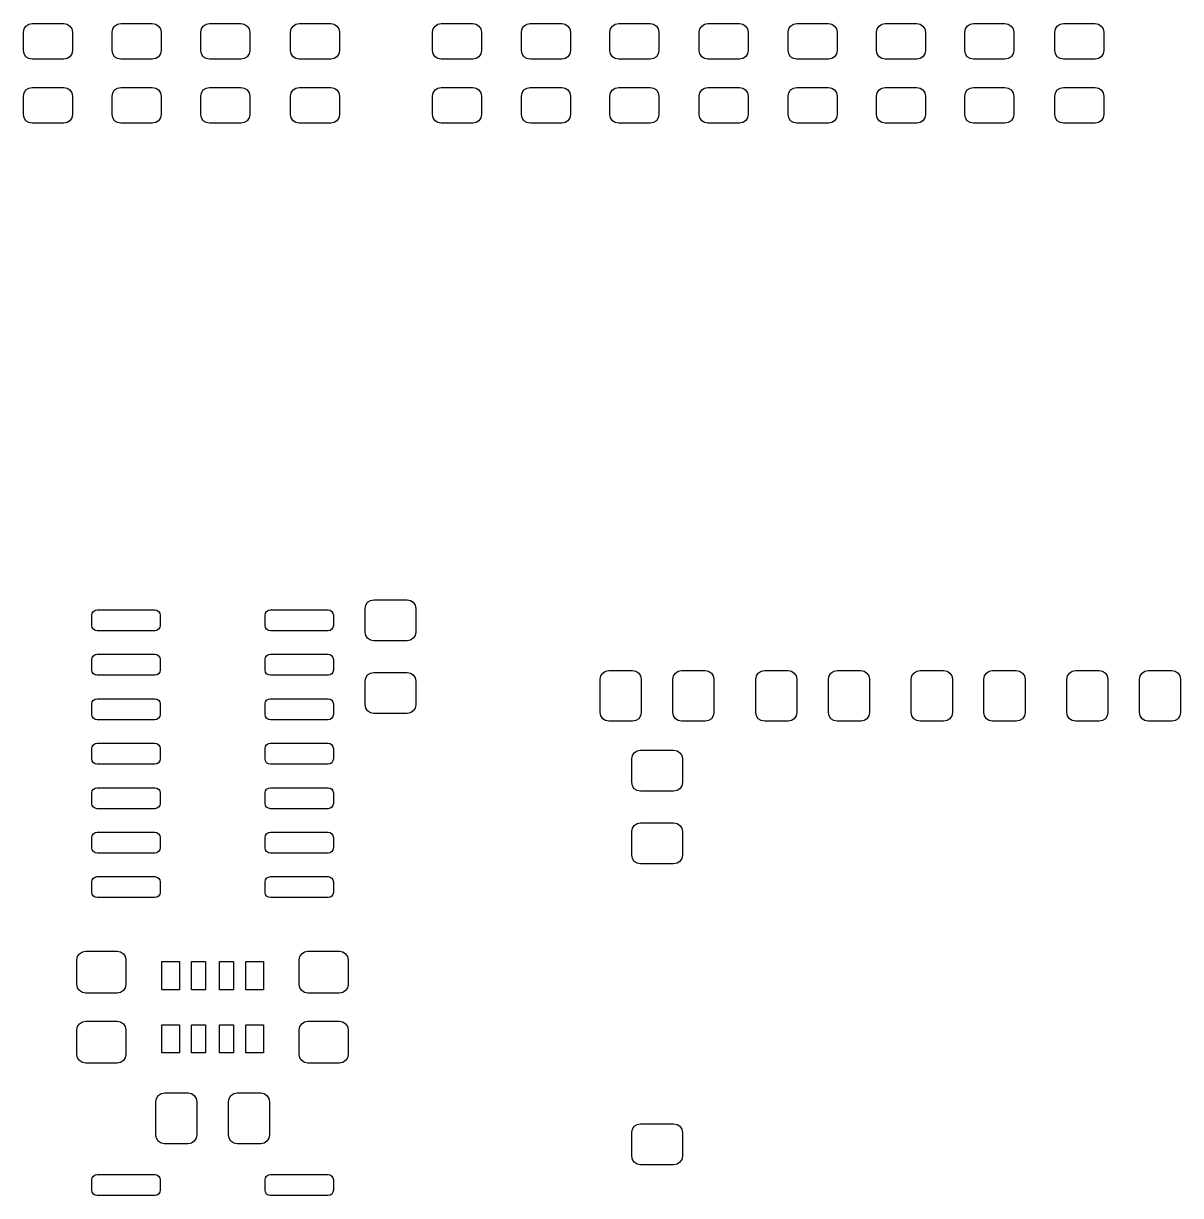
# Model space of a CAD drawing. Extents: x 105.1 to 173.7, y -98.2 to -26.3.
# Drawn here: x 140.64 to 173.71, y -61.89 to -28.42 of the extents above; entities that cross this region are included whole.
import ezdxf

# ---------------------------------------------------------------- set-up
doc = ezdxf.new("R2010")
doc.units = 0
doc.layers.add('BLACK', color=7, linetype='CONTINUOUS')

msp = doc.modelspace()

# ---------------------------------------------------------------- linework, layer by layer
at = {"layer": 'BLACK', "linetype": 'CONTINUOUS'}
for p, q in [((140.71744, -28.493223), (140.798546, -28.43903)), ((140.798546, -28.43903), (140.894217, -28.42)), ((140.894217, -28.42), (141.794217, -28.42)), ((141.794217, -28.42), (141.889888, -28.43903)), ((141.889888, -28.43903), (141.970994, -28.493223)), ((143.250815, -28.493223), (143.331921, -28.43903)), ((143.331921, -28.43903), (143.427592, -28.42)), ((143.427592, -28.42), (144.327592, -28.42)), ((144.327592, -28.42), (144.423263, -28.43903)), ((144.423263, -28.43903), (144.504369, -28.493223)), ((145.78419, -28.493223), (145.865296, -28.43903)), ((145.865296, -28.43903), (145.960967, -28.42)), ((145.960967, -28.42), (146.860967, -28.42)), ((146.860967, -28.42), (146.956638, -28.43903)), ((146.956638, -28.43903), (147.037744, -28.493223)), ((148.350682, -28.493223), (148.431788, -28.43903)), ((148.431788, -28.43903), (148.527459, -28.42)), ((148.527459, -28.42), (149.427459, -28.42)), ((149.427459, -28.42), (149.52313, -28.43903)), ((149.52313, -28.43903), (149.604236, -28.493223)), ((152.408223, -28.493223), (152.489329, -28.43903)), ((152.489329, -28.43903), (152.585, -28.42)), ((152.585, -28.42), (153.485, -28.42)), ((153.485, -28.42), (153.580671, -28.43903)), ((153.580671, -28.43903), (153.661777, -28.493223)), ((154.948223, -28.493223), (155.029329, -28.43903)), ((155.029329, -28.43903), (155.125, -28.42)), ((155.125, -28.42), (156.025, -28.42)), ((156.025, -28.42), (156.120671, -28.43903)), ((156.120671, -28.43903), (156.201777, -28.493223)), ((157.476726, -28.493223), (157.557832, -28.43903)), ((157.557832, -28.43903), (157.653503, -28.42)), ((157.653503, -28.42), (158.553503, -28.42)), ((158.553503, -28.42), (158.649174, -28.43903)), ((158.649174, -28.43903), (158.73028, -28.493223)), ((160.028223, -28.493223), (160.109329, -28.43903)), ((160.109329, -28.43903), (160.205, -28.42)), ((160.205, -28.42), (161.105, -28.42)), ((161.105, -28.42), (161.200671, -28.43903)), ((161.200671, -28.43903), (161.281777, -28.493223)), ((162.568223, -28.493223), (162.649329, -28.43903)), ((162.649329, -28.43903), (162.745, -28.42)), ((162.745, -28.42), (163.645, -28.42)), ((163.645, -28.42), (163.740671, -28.43903)), ((163.740671, -28.43903), (163.821777, -28.493223)), ((165.093046, -28.493223), (165.174152, -28.43903)), ((165.174152, -28.43903), (165.269823, -28.42)), ((165.269823, -28.42), (166.169823, -28.42)), ((166.169823, -28.42), (166.265494, -28.43903)), ((166.265494, -28.43903), (166.3466, -28.493223)), ((167.61424, -28.493223), (167.695346, -28.43903)), ((167.695346, -28.43903), (167.791017, -28.42)), ((167.791017, -28.42), (168.691017, -28.42)), ((168.691017, -28.42), (168.786688, -28.43903)), ((168.786688, -28.43903), (168.867794, -28.493223)), ((170.188223, -28.493223), (170.269329, -28.43903)), ((170.269329, -28.43903), (170.365, -28.42)), ((170.365, -28.42), (171.265, -28.42)), ((171.265, -28.42), (171.360671, -28.43903)), ((171.360671, -28.43903), (171.441777, -28.493223)), ((140.644217, -28.67), (140.663247, -28.574329)), ((140.644217, -29.195), (140.644217, -28.67)), ((140.663247, -28.574329), (140.71744, -28.493223)), ((141.970994, -28.493223), (142.025187, -28.574329)), ((142.025187, -28.574329), (142.044217, -28.67)), ((142.044217, -28.67), (142.044217, -29.195)), ((143.177592, -28.67), (143.196622, -28.574329)), ((143.177592, -29.195), (143.177592, -28.67)), ((143.196622, -28.574329), (143.250815, -28.493223)), ((144.504369, -28.493223), (144.558562, -28.574329)), ((144.558562, -28.574329), (144.577592, -28.67)), ((144.577592, -28.67), (144.577592, -29.195)), ((145.710967, -28.67), (145.729997, -28.574329)), ((145.710967, -29.195), (145.710967, -28.67)), ((145.729997, -28.574329), (145.78419, -28.493223)), ((147.037744, -28.493223), (147.091937, -28.574329)), ((147.091937, -28.574329), (147.110967, -28.67)), ((147.110967, -28.67), (147.110967, -29.195)), ((148.277459, -28.67), (148.296489, -28.574329)), ((148.277459, -29.195), (148.277459, -28.67)), ((148.296489, -28.574329), (148.350682, -28.493223)), ((149.604236, -28.493223), (149.658429, -28.574329)), ((149.658429, -28.574329), (149.677459, -28.67)), ((149.677459, -28.67), (149.677459, -29.195)), ((152.335, -28.67), (152.35403, -28.574329)), ((152.335, -29.195), (152.335, -28.67)), ((152.35403, -28.574329), (152.408223, -28.493223)), ((153.661777, -28.493223), (153.71597, -28.574329)), ((153.71597, -28.574329), (153.735, -28.67)), ((153.735, -28.67), (153.735, -29.195)), ((154.875, -28.67), (154.89403, -28.574329)), ((154.875, -29.195), (154.875, -28.67)), ((154.89403, -28.574329), (154.948223, -28.493223)), ((156.201777, -28.493223), (156.25597, -28.574329)), ((156.25597, -28.574329), (156.275, -28.67)), ((156.275, -28.67), (156.275, -29.195)), ((157.403503, -28.67), (157.422533, -28.574329)), ((157.403503, -29.195), (157.403503, -28.67)), ((157.422533, -28.574329), (157.476726, -28.493223)), ((158.73028, -28.493223), (158.784473, -28.574329)), ((158.784473, -28.574329), (158.803503, -28.67)), ((158.803503, -28.67), (158.803503, -29.195)), ((159.955, -28.67), (159.97403, -28.574329)), ((159.955, -29.195), (159.955, -28.67)), ((159.97403, -28.574329), (160.028223, -28.493223)), ((161.281777, -28.493223), (161.33597, -28.574329)), ((161.33597, -28.574329), (161.355, -28.67)), ((161.355, -28.67), (161.355, -29.195)), ((162.495, -28.67), (162.51403, -28.574329)), ((162.495, -29.195), (162.495, -28.67)), ((162.51403, -28.574329), (162.568223, -28.493223)), ((163.821777, -28.493223), (163.87597, -28.574329)), ((163.87597, -28.574329), (163.895, -28.67)), ((163.895, -28.67), (163.895, -29.195)), ((165.019823, -28.67), (165.038853, -28.574329)), ((165.019823, -29.195), (165.019823, -28.67)), ((165.038853, -28.574329), (165.093046, -28.493223)), ((166.3466, -28.493223), (166.400793, -28.574329)), ((166.400793, -28.574329), (166.419823, -28.67)), ((166.419823, -28.67), (166.419823, -29.195)), ((167.541017, -28.67), (167.560047, -28.574329)), ((167.541017, -29.195), (167.541017, -28.67)), ((167.560047, -28.574329), (167.61424, -28.493223)), ((168.867794, -28.493223), (168.921987, -28.574329)), ((168.921987, -28.574329), (168.941017, -28.67)), ((168.941017, -28.67), (168.941017, -29.195)), ((170.115, -28.67), (170.13403, -28.574329)), ((170.115, -29.195), (170.115, -28.67)), ((170.13403, -28.574329), (170.188223, -28.493223)), ((171.441777, -28.493223), (171.49597, -28.574329)), ((171.49597, -28.574329), (171.515, -28.67)), ((171.515, -28.67), (171.515, -29.195)), ((140.663247, -29.290671), (140.644217, -29.195)), ((140.71744, -29.371777), (140.663247, -29.290671)), ((140.798546, -29.42597), (140.71744, -29.371777)), ((140.894217, -29.445), (140.798546, -29.42597)), ((141.794217, -29.445), (140.894217, -29.445)), ((141.889888, -29.42597), (141.794217, -29.445)), ((141.970994, -29.371777), (141.889888, -29.42597)), ((142.025187, -29.290671), (141.970994, -29.371777)), ((142.044217, -29.195), (142.025187, -29.290671)), ((143.196622, -29.290671), (143.177592, -29.195)), ((143.250815, -29.371777), (143.196622, -29.290671)), ((143.331921, -29.42597), (143.250815, -29.371777)), ((143.427592, -29.445), (143.331921, -29.42597)), ((144.327592, -29.445), (143.427592, -29.445)), ((144.423263, -29.42597), (144.327592, -29.445)), ((144.504369, -29.371777), (144.423263, -29.42597)), ((144.558562, -29.290671), (144.504369, -29.371777)), ((144.577592, -29.195), (144.558562, -29.290671)), ((145.729997, -29.290671), (145.710967, -29.195)), ((145.78419, -29.371777), (145.729997, -29.290671)), ((145.865296, -29.42597), (145.78419, -29.371777)), ((145.960967, -29.445), (145.865296, -29.42597)), ((146.860967, -29.445), (145.960967, -29.445)), ((146.956638, -29.42597), (146.860967, -29.445)), ((147.037744, -29.371777), (146.956638, -29.42597)), ((147.091937, -29.290671), (147.037744, -29.371777)), ((147.110967, -29.195), (147.091937, -29.290671)), ((148.296489, -29.290671), (148.277459, -29.195)), ((148.350682, -29.371777), (148.296489, -29.290671)), ((148.431788, -29.42597), (148.350682, -29.371777)), ((148.527459, -29.445), (148.431788, -29.42597)), ((149.427459, -29.445), (148.527459, -29.445)), ((149.52313, -29.42597), (149.427459, -29.445)), ((149.604236, -29.371777), (149.52313, -29.42597)), ((149.658429, -29.290671), (149.604236, -29.371777)), ((149.677459, -29.195), (149.658429, -29.290671)), ((152.35403, -29.290671), (152.335, -29.195)), ((152.408223, -29.371777), (152.35403, -29.290671)), ((152.489329, -29.42597), (152.408223, -29.371777)), ((152.585, -29.445), (152.489329, -29.42597)), ((153.485, -29.445), (152.585, -29.445)), ((153.580671, -29.42597), (153.485, -29.445)), ((153.661777, -29.371777), (153.580671, -29.42597)), ((153.71597, -29.290671), (153.661777, -29.371777)), ((153.735, -29.195), (153.71597, -29.290671)), ((154.89403, -29.290671), (154.875, -29.195)), ((154.948223, -29.371777), (154.89403, -29.290671)), ((155.029329, -29.42597), (154.948223, -29.371777)), ((155.125, -29.445), (155.029329, -29.42597)), ((156.025, -29.445), (155.125, -29.445)), ((156.120671, -29.42597), (156.025, -29.445)), ((156.201777, -29.371777), (156.120671, -29.42597)), ((156.25597, -29.290671), (156.201777, -29.371777)), ((156.275, -29.195), (156.25597, -29.290671)), ((157.422533, -29.290671), (157.403503, -29.195)), ((157.476726, -29.371777), (157.422533, -29.290671)), ((157.557832, -29.42597), (157.476726, -29.371777)), ((157.653503, -29.445), (157.557832, -29.42597)), ((158.553503, -29.445), (157.653503, -29.445)), ((158.649174, -29.42597), (158.553503, -29.445)), ((158.73028, -29.371777), (158.649174, -29.42597)), ((158.784473, -29.290671), (158.73028, -29.371777)), ((158.803503, -29.195), (158.784473, -29.290671)), ((159.97403, -29.290671), (159.955, -29.195)), ((160.028223, -29.371777), (159.97403, -29.290671)), ((160.109329, -29.42597), (160.028223, -29.371777)), ((160.205, -29.445), (160.109329, -29.42597)), ((161.105, -29.445), (160.205, -29.445)), ((161.200671, -29.42597), (161.105, -29.445)), ((161.281777, -29.371777), (161.200671, -29.42597)), ((161.33597, -29.290671), (161.281777, -29.371777)), ((161.355, -29.195), (161.33597, -29.290671)), ((162.51403, -29.290671), (162.495, -29.195)), ((162.568223, -29.371777), (162.51403, -29.290671)), ((162.649329, -29.42597), (162.568223, -29.371777)), ((162.745, -29.445), (162.649329, -29.42597)), ((163.645, -29.445), (162.745, -29.445)), ((163.740671, -29.42597), (163.645, -29.445)), ((163.821777, -29.371777), (163.740671, -29.42597)), ((163.87597, -29.290671), (163.821777, -29.371777)), ((163.895, -29.195), (163.87597, -29.290671)), ((165.038853, -29.290671), (165.019823, -29.195)), ((165.093046, -29.371777), (165.038853, -29.290671)), ((165.174152, -29.42597), (165.093046, -29.371777)), ((165.269823, -29.445), (165.174152, -29.42597)), ((166.169823, -29.445), (165.269823, -29.445)), ((166.265494, -29.42597), (166.169823, -29.445)), ((166.3466, -29.371777), (166.265494, -29.42597)), ((166.400793, -29.290671), (166.3466, -29.371777)), ((166.419823, -29.195), (166.400793, -29.290671)), ((167.560047, -29.290671), (167.541017, -29.195)), ((167.61424, -29.371777), (167.560047, -29.290671)), ((167.695346, -29.42597), (167.61424, -29.371777)), ((167.791017, -29.445), (167.695346, -29.42597)), ((168.691017, -29.445), (167.791017, -29.445)), ((168.786688, -29.42597), (168.691017, -29.445)), ((168.867794, -29.371777), (168.786688, -29.42597)), ((168.921987, -29.290671), (168.867794, -29.371777)), ((168.941017, -29.195), (168.921987, -29.290671)), ((170.13403, -29.290671), (170.115, -29.195)), ((170.188223, -29.371777), (170.13403, -29.290671)), ((170.269329, -29.42597), (170.188223, -29.371777)), ((170.365, -29.445), (170.269329, -29.42597)), ((171.265, -29.445), (170.365, -29.445)), ((171.360671, -29.42597), (171.265, -29.445)), ((171.441777, -29.371777), (171.360671, -29.42597)), ((171.49597, -29.290671), (171.441777, -29.371777)), ((171.515, -29.195), (171.49597, -29.290671)), ((140.644217, -30.495), (140.663247, -30.399329)), ((140.663247, -30.399329), (140.71744, -30.318223)), ((140.71744, -30.318223), (140.798546, -30.26403)), ((140.798546, -30.26403), (140.894217, -30.245)), ((140.894217, -30.245), (141.794217, -30.245)), ((141.794217, -30.245), (141.889888, -30.26403)), ((141.889888, -30.26403), (141.970994, -30.318223)), ((141.970994, -30.318223), (142.025187, -30.399329)), ((142.025187, -30.399329), (142.044217, -30.495)), ((143.177592, -30.495), (143.196622, -30.399329)), ((143.196622, -30.399329), (143.250815, -30.318223)), ((143.250815, -30.318223), (143.331921, -30.26403)), ((143.331921, -30.26403), (143.427592, -30.245)), ((143.427592, -30.245), (144.327592, -30.245)), ((144.327592, -30.245), (144.423263, -30.26403)), ((144.423263, -30.26403), (144.504369, -30.318223)), ((144.504369, -30.318223), (144.558562, -30.399329)), ((144.558562, -30.399329), (144.577592, -30.495)), ((145.710967, -30.495), (145.729997, -30.399329)), ((145.729997, -30.399329), (145.78419, -30.318223)), ((145.78419, -30.318223), (145.865296, -30.26403)), ((145.865296, -30.26403), (145.960967, -30.245)), ((145.960967, -30.245), (146.860967, -30.245)), ((146.860967, -30.245), (146.956638, -30.26403)), ((146.956638, -30.26403), (147.037744, -30.318223)), ((147.037744, -30.318223), (147.091937, -30.399329)), ((147.091937, -30.399329), (147.110967, -30.495)), ((148.277459, -30.495), (148.296489, -30.399329)), ((148.296489, -30.399329), (148.350682, -30.318223)), ((148.350682, -30.318223), (148.431788, -30.26403)), ((148.431788, -30.26403), (148.527459, -30.245)), ((148.527459, -30.245), (149.427459, -30.245)), ((149.427459, -30.245), (149.52313, -30.26403)), ((149.52313, -30.26403), (149.604236, -30.318223)), ((149.604236, -30.318223), (149.658429, -30.399329)), ((149.658429, -30.399329), (149.677459, -30.495)), ((152.335, -30.495), (152.35403, -30.399329)), ((152.35403, -30.399329), (152.408223, -30.318223)), ((152.408223, -30.318223), (152.489329, -30.26403)), ((152.489329, -30.26403), (152.585, -30.245)), ((152.585, -30.245), (153.485, -30.245)), ((153.485, -30.245), (153.580671, -30.26403)), ((153.580671, -30.26403), (153.661777, -30.318223)), ((153.661777, -30.318223), (153.71597, -30.399329)), ((153.71597, -30.399329), (153.735, -30.495)), ((154.875, -30.495), (154.89403, -30.399329)), ((154.89403, -30.399329), (154.948223, -30.318223)), ((154.948223, -30.318223), (155.029329, -30.26403)), ((155.029329, -30.26403), (155.125, -30.245)), ((155.125, -30.245), (156.025, -30.245)), ((156.025, -30.245), (156.120671, -30.26403)), ((156.120671, -30.26403), (156.201777, -30.318223)), ((156.201777, -30.318223), (156.25597, -30.399329)), ((156.25597, -30.399329), (156.275, -30.495)), ((157.403503, -30.495), (157.422533, -30.399329)), ((157.422533, -30.399329), (157.476726, -30.318223)), ((157.476726, -30.318223), (157.557832, -30.26403)), ((157.557832, -30.26403), (157.653503, -30.245)), ((157.653503, -30.245), (158.553503, -30.245)), ((158.553503, -30.245), (158.649174, -30.26403)), ((158.649174, -30.26403), (158.73028, -30.318223)), ((158.73028, -30.318223), (158.784473, -30.399329)), ((158.784473, -30.399329), (158.803503, -30.495)), ((159.955, -30.495), (159.97403, -30.399329)), ((159.97403, -30.399329), (160.028223, -30.318223)), ((160.028223, -30.318223), (160.109329, -30.26403)), ((160.109329, -30.26403), (160.205, -30.245)), ((160.205, -30.245), (161.105, -30.245)), ((161.105, -30.245), (161.200671, -30.26403)), ((161.200671, -30.26403), (161.281777, -30.318223)), ((161.281777, -30.318223), (161.33597, -30.399329)), ((161.33597, -30.399329), (161.355, -30.495)), ((162.495, -30.495), (162.51403, -30.399329)), ((162.51403, -30.399329), (162.568223, -30.318223)), ((162.568223, -30.318223), (162.649329, -30.26403)), ((162.649329, -30.26403), (162.745, -30.245)), ((162.745, -30.245), (163.645, -30.245)), ((163.645, -30.245), (163.740671, -30.26403)), ((163.740671, -30.26403), (163.821777, -30.318223)), ((163.821777, -30.318223), (163.87597, -30.399329)), ((163.87597, -30.399329), (163.895, -30.495)), ((165.019823, -30.495), (165.038853, -30.399329)), ((165.038853, -30.399329), (165.093046, -30.318223)), ((165.093046, -30.318223), (165.174152, -30.26403)), ((165.174152, -30.26403), (165.269823, -30.245)), ((165.269823, -30.245), (166.169823, -30.245)), ((166.169823, -30.245), (166.265494, -30.26403)), ((166.265494, -30.26403), (166.3466, -30.318223)), ((166.3466, -30.318223), (166.400793, -30.399329)), ((166.400793, -30.399329), (166.419823, -30.495)), ((167.541017, -30.495), (167.560047, -30.399329)), ((167.560047, -30.399329), (167.61424, -30.318223)), ((167.61424, -30.318223), (167.695346, -30.26403)), ((167.695346, -30.26403), (167.791017, -30.245)), ((167.791017, -30.245), (168.691017, -30.245)), ((168.691017, -30.245), (168.786688, -30.26403)), ((168.786688, -30.26403), (168.867794, -30.318223)), ((168.867794, -30.318223), (168.921987, -30.399329)), ((168.921987, -30.399329), (168.941017, -30.495)), ((170.115, -30.495), (170.13403, -30.399329)), ((170.13403, -30.399329), (170.188223, -30.318223)), ((170.188223, -30.318223), (170.269329, -30.26403)), ((170.269329, -30.26403), (170.365, -30.245)), ((170.365, -30.245), (171.265, -30.245)), ((171.265, -30.245), (171.360671, -30.26403)), ((171.360671, -30.26403), (171.441777, -30.318223)), ((171.441777, -30.318223), (171.49597, -30.399329)), ((171.49597, -30.399329), (171.515, -30.495)), ((140.644217, -31.02), (140.644217, -30.495)), ((142.044217, -30.495), (142.044217, -31.02)), ((143.177592, -31.02), (143.177592, -30.495)), ((144.577592, -30.495), (144.577592, -31.02)), ((145.710967, -31.02), (145.710967, -30.495)), ((147.110967, -30.495), (147.110967, -31.02)), ((148.277459, -31.02), (148.277459, -30.495)), ((149.677459, -30.495), (149.677459, -31.02)), ((152.335, -31.02), (152.335, -30.495)), ((153.735, -30.495), (153.735, -31.02)), ((154.875, -31.02), (154.875, -30.495)), ((156.275, -30.495), (156.275, -31.02)), ((157.403503, -31.02), (157.403503, -30.495)), ((158.803503, -30.495), (158.803503, -31.02)), ((159.955, -31.02), (159.955, -30.495)), ((161.355, -30.495), (161.355, -31.02)), ((162.495, -31.02), (162.495, -30.495)), ((163.895, -30.495), (163.895, -31.02)), ((165.019823, -31.02), (165.019823, -30.495)), ((166.419823, -30.495), (166.419823, -31.02)), ((167.541017, -31.02), (167.541017, -30.495)), ((168.941017, -30.495), (168.941017, -31.02)), ((170.115, -31.02), (170.115, -30.495)), ((171.515, -30.495), (171.515, -31.02)), ((140.663247, -31.115671), (140.644217, -31.02)), ((140.71744, -31.196777), (140.663247, -31.115671)), ((142.025187, -31.115671), (141.970994, -31.196777)), ((142.044217, -31.02), (142.025187, -31.115671)), ((143.196622, -31.115671), (143.177592, -31.02)), ((143.250815, -31.196777), (143.196622, -31.115671)), ((144.558562, -31.115671), (144.504369, -31.196777)), ((144.577592, -31.02), (144.558562, -31.115671)), ((145.729997, -31.115671), (145.710967, -31.02)), ((145.78419, -31.196777), (145.729997, -31.115671)), ((147.091937, -31.115671), (147.037744, -31.196777)), ((147.110967, -31.02), (147.091937, -31.115671)), ((148.296489, -31.115671), (148.277459, -31.02)), ((148.350682, -31.196777), (148.296489, -31.115671)), ((149.658429, -31.115671), (149.604236, -31.196777)), ((149.677459, -31.02), (149.658429, -31.115671)), ((152.35403, -31.115671), (152.335, -31.02)), ((152.408223, -31.196777), (152.35403, -31.115671)), ((153.71597, -31.115671), (153.661777, -31.196777)), ((153.735, -31.02), (153.71597, -31.115671)), ((154.89403, -31.115671), (154.875, -31.02)), ((154.948223, -31.196777), (154.89403, -31.115671)), ((156.25597, -31.115671), (156.201777, -31.196777)), ((156.275, -31.02), (156.25597, -31.115671)), ((157.422533, -31.115671), (157.403503, -31.02)), ((157.476726, -31.196777), (157.422533, -31.115671)), ((158.784473, -31.115671), (158.73028, -31.196777)), ((158.803503, -31.02), (158.784473, -31.115671)), ((159.97403, -31.115671), (159.955, -31.02)), ((160.028223, -31.196777), (159.97403, -31.115671)), ((161.33597, -31.115671), (161.281777, -31.196777)), ((161.355, -31.02), (161.33597, -31.115671)), ((162.51403, -31.115671), (162.495, -31.02)), ((162.568223, -31.196777), (162.51403, -31.115671)), ((163.87597, -31.115671), (163.821777, -31.196777)), ((163.895, -31.02), (163.87597, -31.115671)), ((165.038853, -31.115671), (165.019823, -31.02)), ((165.093046, -31.196777), (165.038853, -31.115671)), ((166.400793, -31.115671), (166.3466, -31.196777)), ((166.419823, -31.02), (166.400793, -31.115671)), ((167.560047, -31.115671), (167.541017, -31.02)), ((167.61424, -31.196777), (167.560047, -31.115671)), ((168.921987, -31.115671), (168.867794, -31.196777)), ((168.941017, -31.02), (168.921987, -31.115671)), ((170.13403, -31.115671), (170.115, -31.02)), ((170.188223, -31.196777), (170.13403, -31.115671)), ((171.49597, -31.115671), (171.441777, -31.196777)), ((171.515, -31.02), (171.49597, -31.115671)), ((140.798546, -31.25097), (140.71744, -31.196777)), ((140.894217, -31.27), (140.798546, -31.25097)), ((141.794217, -31.27), (140.894217, -31.27)), ((141.889888, -31.25097), (141.794217, -31.27)), ((141.970994, -31.196777), (141.889888, -31.25097)), ((143.331921, -31.25097), (143.250815, -31.196777)), ((143.427592, -31.27), (143.331921, -31.25097)), ((144.327592, -31.27), (143.427592, -31.27)), ((144.423263, -31.25097), (144.327592, -31.27)), ((144.504369, -31.196777), (144.423263, -31.25097)), ((145.865296, -31.25097), (145.78419, -31.196777)), ((145.960967, -31.27), (145.865296, -31.25097)), ((146.860967, -31.27), (145.960967, -31.27)), ((146.956638, -31.25097), (146.860967, -31.27)), ((147.037744, -31.196777), (146.956638, -31.25097)), ((148.431788, -31.25097), (148.350682, -31.196777)), ((148.527459, -31.27), (148.431788, -31.25097)), ((149.427459, -31.27), (148.527459, -31.27)), ((149.52313, -31.25097), (149.427459, -31.27)), ((149.604236, -31.196777), (149.52313, -31.25097)), ((152.489329, -31.25097), (152.408223, -31.196777)), ((152.585, -31.27), (152.489329, -31.25097)), ((153.485, -31.27), (152.585, -31.27)), ((153.580671, -31.25097), (153.485, -31.27)), ((153.661777, -31.196777), (153.580671, -31.25097)), ((155.029329, -31.25097), (154.948223, -31.196777)), ((155.125, -31.27), (155.029329, -31.25097)), ((156.025, -31.27), (155.125, -31.27)), ((156.120671, -31.25097), (156.025, -31.27)), ((156.201777, -31.196777), (156.120671, -31.25097)), ((157.557832, -31.25097), (157.476726, -31.196777)), ((157.653503, -31.27), (157.557832, -31.25097)), ((158.553503, -31.27), (157.653503, -31.27)), ((158.649174, -31.25097), (158.553503, -31.27)), ((158.73028, -31.196777), (158.649174, -31.25097)), ((160.109329, -31.25097), (160.028223, -31.196777)), ((160.205, -31.27), (160.109329, -31.25097)), ((161.105, -31.27), (160.205, -31.27)), ((161.200671, -31.25097), (161.105, -31.27)), ((161.281777, -31.196777), (161.200671, -31.25097)), ((162.649329, -31.25097), (162.568223, -31.196777)), ((162.745, -31.27), (162.649329, -31.25097)), ((163.645, -31.27), (162.745, -31.27)), ((163.740671, -31.25097), (163.645, -31.27)), ((163.821777, -31.196777), (163.740671, -31.25097)), ((165.174152, -31.25097), (165.093046, -31.196777)), ((165.269823, -31.27), (165.174152, -31.25097)), ((166.169823, -31.27), (165.269823, -31.27)), ((166.265494, -31.25097), (166.169823, -31.27)), ((166.3466, -31.196777), (166.265494, -31.25097)), ((167.695346, -31.25097), (167.61424, -31.196777)), ((167.791017, -31.27), (167.695346, -31.25097)), ((168.691017, -31.27), (167.791017, -31.27)), ((168.786688, -31.25097), (168.691017, -31.27)), ((168.867794, -31.196777), (168.786688, -31.25097)), ((170.269329, -31.25097), (170.188223, -31.196777)), ((170.365, -31.27), (170.269329, -31.25097)), ((171.265, -31.27), (170.365, -31.27)), ((171.360671, -31.25097), (171.265, -31.27)), ((171.441777, -31.196777), (171.360671, -31.25097)), ((142.643934, -45.209934), (142.692597, -45.177418)), ((142.692597, -45.177418), (142.75, -45.166)), ((142.75, -45.166), (144.4, -45.166)), ((144.4, -45.166), (144.457403, -45.177418)), ((144.457403, -45.177418), (144.506066, -45.209934)), ((147.593934, -45.209934), (147.642597, -45.177418)), ((147.642597, -45.177418), (147.7, -45.166)), ((147.7, -45.166), (149.35, -45.166)), ((149.35, -45.166), (149.407403, -45.177418)), ((149.407403, -45.177418), (149.456066, -45.209934)), ((150.405, -45.1285), (150.42403, -45.032829)), ((150.405, -45.8035), (150.405, -45.1285)), ((150.42403, -45.032829), (150.478223, -44.951723)), ((150.478223, -44.951723), (150.559329, -44.89753)), ((150.559329, -44.89753), (150.655, -44.8785)), ((150.655, -44.8785), (151.605, -44.8785)), ((151.605, -44.8785), (151.700671, -44.89753)), ((151.700671, -44.89753), (151.781777, -44.951723)), ((151.781777, -44.951723), (151.83597, -45.032829)), ((151.83597, -45.032829), (151.855, -45.1285)), ((151.855, -45.1285), (151.855, -45.8035)), ((142.6, -45.316), (142.611418, -45.258597)), ((142.6, -45.616), (142.6, -45.316)), ((142.611418, -45.258597), (142.643934, -45.209934)), ((144.506066, -45.209934), (144.538582, -45.258597)), ((144.538582, -45.258597), (144.55, -45.316)), ((144.55, -45.316), (144.55, -45.616)), ((147.55, -45.316), (147.561418, -45.258597)), ((147.55, -45.616), (147.55, -45.316)), ((147.561418, -45.258597), (147.593934, -45.209934)), ((149.456066, -45.209934), (149.488582, -45.258597)), ((149.488582, -45.258597), (149.5, -45.316)), ((149.5, -45.316), (149.5, -45.616)), ((142.611418, -45.673403), (142.6, -45.616)), ((142.643934, -45.722066), (142.611418, -45.673403)), ((142.692597, -45.754582), (142.643934, -45.722066)), ((142.75, -45.766), (142.692597, -45.754582)), ((144.4, -45.766), (142.75, -45.766)), ((144.457403, -45.754582), (144.4, -45.766)), ((144.506066, -45.722066), (144.457403, -45.754582)), ((144.538582, -45.673403), (144.506066, -45.722066)), ((144.55, -45.616), (144.538582, -45.673403)), ((147.561418, -45.673403), (147.55, -45.616)), ((147.593934, -45.722066), (147.561418, -45.673403)), ((147.642597, -45.754582), (147.593934, -45.722066)), ((147.7, -45.766), (147.642597, -45.754582)), ((149.35, -45.766), (147.7, -45.766)), ((149.407403, -45.754582), (149.35, -45.766)), ((149.456066, -45.722066), (149.407403, -45.754582)), ((149.488582, -45.673403), (149.456066, -45.722066)), ((149.5, -45.616), (149.488582, -45.673403)), ((150.42403, -45.899171), (150.405, -45.8035)), ((151.855, -45.8035), (151.83597, -45.899171)), ((150.478223, -45.980277), (150.42403, -45.899171)), ((150.559329, -46.03447), (150.478223, -45.980277)), ((150.655, -46.0535), (150.559329, -46.03447)), ((151.605, -46.0535), (150.655, -46.0535)), ((151.700671, -46.03447), (151.605, -46.0535)), ((151.781777, -45.980277), (151.700671, -46.03447)), ((151.83597, -45.899171), (151.781777, -45.980277)), ((142.6, -46.586), (142.611418, -46.528597)), ((142.611418, -46.528597), (142.643934, -46.479934)), ((142.643934, -46.479934), (142.692597, -46.447418)), ((142.692597, -46.447418), (142.75, -46.436)), ((142.75, -46.436), (144.4, -46.436)), ((144.4, -46.436), (144.457403, -46.447418)), ((144.457403, -46.447418), (144.506066, -46.479934)), ((144.506066, -46.479934), (144.538582, -46.528597)), ((144.538582, -46.528597), (144.55, -46.586)), ((147.55, -46.586), (147.561418, -46.528597)), ((147.561418, -46.528597), (147.593934, -46.479934)), ((147.593934, -46.479934), (147.642597, -46.447418)), ((147.642597, -46.447418), (147.7, -46.436)), ((147.7, -46.436), (149.35, -46.436)), ((149.35, -46.436), (149.407403, -46.447418)), ((149.407403, -46.447418), (149.456066, -46.479934)), ((149.456066, -46.479934), (149.488582, -46.528597)), ((149.488582, -46.528597), (149.5, -46.586)), ((142.6, -46.886), (142.6, -46.586)), ((144.55, -46.586), (144.55, -46.886)), ((147.55, -46.886), (147.55, -46.586)), ((149.5, -46.586), (149.5, -46.886)), ((142.611418, -46.943403), (142.6, -46.886)), ((142.643934, -46.992066), (142.611418, -46.943403)), ((142.692597, -47.024582), (142.643934, -46.992066)), ((142.75, -47.036), (142.692597, -47.024582)), ((144.4, -47.036), (142.75, -47.036)), ((144.457403, -47.024582), (144.4, -47.036)), ((144.506066, -46.992066), (144.457403, -47.024582)), ((144.538582, -46.943403), (144.506066, -46.992066)), ((144.55, -46.886), (144.538582, -46.943403)), ((147.561418, -46.943403), (147.55, -46.886)), ((147.593934, -46.992066), (147.561418, -46.943403)), ((147.642597, -47.024582), (147.593934, -46.992066)), ((147.7, -47.036), (147.642597, -47.024582)), ((149.35, -47.036), (147.7, -47.036)), ((149.407403, -47.024582), (149.35, -47.036)), ((149.456066, -46.992066), (149.407403, -47.024582)), ((149.488582, -46.943403), (149.456066, -46.992066)), ((149.5, -46.886), (149.488582, -46.943403)), ((150.405, -47.2035), (150.42403, -47.107829)), ((150.42403, -47.107829), (150.478223, -47.026723)), ((150.478223, -47.026723), (150.559329, -46.97253)), ((150.559329, -46.97253), (150.655, -46.9535)), ((150.655, -46.9535), (151.605, -46.9535)), ((151.605, -46.9535), (151.700671, -46.97253)), ((151.700671, -46.97253), (151.781777, -47.026723)), ((151.781777, -47.026723), (151.83597, -47.107829)), ((151.83597, -47.107829), (151.855, -47.2035)), ((157.125, -47.15), (157.14403, -47.054329)), ((157.125, -48.1), (157.125, -47.15)), ((157.14403, -47.054329), (157.198223, -46.973223)), ((157.198223, -46.973223), (157.279329, -46.91903)), ((157.279329, -46.91903), (157.375, -46.9)), ((157.375, -46.9), (158.05, -46.9)), ((158.05, -46.9), (158.145671, -46.91903)), ((158.145671, -46.91903), (158.226777, -46.973223)), ((158.226777, -46.973223), (158.28097, -47.054329)), ((158.28097, -47.054329), (158.3, -47.15)), ((158.3, -47.15), (158.3, -48.1)), ((159.2, -47.15), (159.21903, -47.054329)), ((159.2, -48.1), (159.2, -47.15)), ((159.21903, -47.054329), (159.273223, -46.973223)), ((159.273223, -46.973223), (159.354329, -46.91903)), ((159.354329, -46.91903), (159.45, -46.9)), ((159.45, -46.9), (160.125, -46.9)), ((160.125, -46.9), (160.220671, -46.91903)), ((160.220671, -46.91903), (160.301777, -46.973223)), ((160.301777, -46.973223), (160.35597, -47.054329)), ((160.35597, -47.054329), (160.375, -47.15)), ((160.375, -47.15), (160.375, -48.1)), ((161.57, -47.15), (161.58903, -47.054329)), ((161.57, -48.1), (161.57, -47.15)), ((161.58903, -47.054329), (161.643223, -46.973223)), ((161.643223, -46.973223), (161.724329, -46.91903)), ((161.724329, -46.91903), (161.82, -46.9)), ((161.82, -46.9), (162.495, -46.9)), ((162.495, -46.9), (162.590671, -46.91903)), ((162.590671, -46.91903), (162.671777, -46.973223)), ((162.671777, -46.973223), (162.72597, -47.054329)), ((162.72597, -47.054329), (162.745, -47.15)), ((162.745, -47.15), (162.745, -48.1)), ((163.645, -47.15), (163.66403, -47.054329)), ((163.645, -48.1), (163.645, -47.15)), ((163.66403, -47.054329), (163.718223, -46.973223)), ((163.718223, -46.973223), (163.799329, -46.91903)), ((163.799329, -46.91903), (163.895, -46.9)), ((163.895, -46.9), (164.57, -46.9)), ((164.57, -46.9), (164.665671, -46.91903)), ((164.665671, -46.91903), (164.746777, -46.973223)), ((164.746777, -46.973223), (164.80097, -47.054329)), ((164.80097, -47.054329), (164.82, -47.15)), ((164.82, -47.15), (164.82, -48.1)), ((166.015, -47.15), (166.03403, -47.054329)), ((166.015, -48.1), (166.015, -47.15)), ((166.03403, -47.054329), (166.088223, -46.973223)), ((166.088223, -46.973223), (166.169329, -46.91903)), ((166.169329, -46.91903), (166.265, -46.9)), ((166.265, -46.9), (166.94, -46.9)), ((166.94, -46.9), (167.035671, -46.91903)), ((167.035671, -46.91903), (167.116777, -46.973223)), ((167.116777, -46.973223), (167.17097, -47.054329)), ((167.17097, -47.054329), (167.19, -47.15)), ((167.19, -47.15), (167.19, -48.1)), ((168.09, -47.15), (168.10903, -47.054329)), ((168.09, -48.1), (168.09, -47.15)), ((168.10903, -47.054329), (168.163223, -46.973223)), ((168.163223, -46.973223), (168.244329, -46.91903)), ((168.244329, -46.91903), (168.34, -46.9)), ((168.34, -46.9), (169.015, -46.9)), ((169.015, -46.9), (169.110671, -46.91903)), ((169.110671, -46.91903), (169.191777, -46.973223)), ((169.191777, -46.973223), (169.24597, -47.054329)), ((169.24597, -47.054329), (169.265, -47.15)), ((169.265, -47.15), (169.265, -48.1)), ((170.46, -47.15), (170.47903, -47.054329)), ((170.46, -48.1), (170.46, -47.15)), ((170.47903, -47.054329), (170.533223, -46.973223)), ((170.533223, -46.973223), (170.614329, -46.91903)), ((170.614329, -46.91903), (170.71, -46.9)), ((170.71, -46.9), (171.385, -46.9)), ((171.385, -46.9), (171.480671, -46.91903)), ((171.480671, -46.91903), (171.561777, -46.973223)), ((171.561777, -46.973223), (171.61597, -47.054329)), ((171.61597, -47.054329), (171.635, -47.15)), ((171.635, -47.15), (171.635, -48.1)), ((172.535, -47.15), (172.55403, -47.054329)), ((172.535, -48.1), (172.535, -47.15)), ((172.55403, -47.054329), (172.608223, -46.973223)), ((172.608223, -46.973223), (172.689329, -46.91903)), ((172.689329, -46.91903), (172.785, -46.9)), ((172.785, -46.9), (173.46, -46.9)), ((173.46, -46.9), (173.555671, -46.91903)), ((173.555671, -46.91903), (173.636777, -46.973223)), ((173.636777, -46.973223), (173.69097, -47.054329)), ((173.69097, -47.054329), (173.71, -47.15)), ((173.71, -47.15), (173.71, -48.1)), ((150.405, -47.8785), (150.405, -47.2035)), ((151.855, -47.2035), (151.855, -47.8785)), ((142.6, -47.856), (142.611418, -47.798597)), ((142.6, -48.156), (142.6, -47.856)), ((142.611418, -47.798597), (142.643934, -47.749934)), ((142.643934, -47.749934), (142.692597, -47.717418)), ((142.692597, -47.717418), (142.75, -47.706)), ((142.75, -47.706), (144.4, -47.706)), ((144.4, -47.706), (144.457403, -47.717418)), ((144.457403, -47.717418), (144.506066, -47.749934)), ((144.506066, -47.749934), (144.538582, -47.798597)), ((144.538582, -47.798597), (144.55, -47.856)), ((144.55, -47.856), (144.55, -48.156)), ((147.55, -47.856), (147.561418, -47.798597)), ((147.55, -48.156), (147.55, -47.856)), ((147.561418, -47.798597), (147.593934, -47.749934)), ((147.593934, -47.749934), (147.642597, -47.717418)), ((147.642597, -47.717418), (147.7, -47.706)), ((147.7, -47.706), (149.35, -47.706)), ((149.35, -47.706), (149.407403, -47.717418)), ((149.407403, -47.717418), (149.456066, -47.749934)), ((149.456066, -47.749934), (149.488582, -47.798597)), ((149.488582, -47.798597), (149.5, -47.856)), ((149.5, -47.856), (149.5, -48.156)), ((142.611418, -48.213403), (142.6, -48.156)), ((144.55, -48.156), (144.538582, -48.213403)), ((147.561418, -48.213403), (147.55, -48.156)), ((149.5, -48.156), (149.488582, -48.213403)), ((150.42403, -47.974171), (150.405, -47.8785)), ((150.478223, -48.055277), (150.42403, -47.974171)), ((150.559329, -48.10947), (150.478223, -48.055277)), ((150.655, -48.1285), (150.559329, -48.10947)), ((151.605, -48.1285), (150.655, -48.1285)), ((151.700671, -48.10947), (151.605, -48.1285)), ((151.781777, -48.055277), (151.700671, -48.10947)), ((151.83597, -47.974171), (151.781777, -48.055277)), ((151.855, -47.8785), (151.83597, -47.974171)), ((157.14403, -48.195671), (157.125, -48.1)), ((157.198223, -48.276777), (157.14403, -48.195671)), ((158.28097, -48.195671), (158.226777, -48.276777)), ((158.3, -48.1), (158.28097, -48.195671)), ((159.21903, -48.195671), (159.2, -48.1)), ((159.273223, -48.276777), (159.21903, -48.195671)), ((160.35597, -48.195671), (160.301777, -48.276777)), ((160.375, -48.1), (160.35597, -48.195671)), ((161.58903, -48.195671), (161.57, -48.1)), ((161.643223, -48.276777), (161.58903, -48.195671)), ((162.72597, -48.195671), (162.671777, -48.276777)), ((162.745, -48.1), (162.72597, -48.195671)), ((163.66403, -48.195671), (163.645, -48.1)), ((163.718223, -48.276777), (163.66403, -48.195671)), ((164.80097, -48.195671), (164.746777, -48.276777)), ((164.82, -48.1), (164.80097, -48.195671)), ((166.03403, -48.195671), (166.015, -48.1)), ((166.088223, -48.276777), (166.03403, -48.195671)), ((167.17097, -48.195671), (167.116777, -48.276777)), ((167.19, -48.1), (167.17097, -48.195671)), ((168.10903, -48.195671), (168.09, -48.1)), ((168.163223, -48.276777), (168.10903, -48.195671)), ((169.24597, -48.195671), (169.191777, -48.276777)), ((169.265, -48.1), (169.24597, -48.195671)), ((170.47903, -48.195671), (170.46, -48.1)), ((170.533223, -48.276777), (170.47903, -48.195671)), ((171.61597, -48.195671), (171.561777, -48.276777)), ((171.635, -48.1), (171.61597, -48.195671)), ((172.55403, -48.195671), (172.535, -48.1)), ((172.608223, -48.276777), (172.55403, -48.195671)), ((173.69097, -48.195671), (173.636777, -48.276777)), ((173.71, -48.1), (173.69097, -48.195671)), ((142.643934, -48.262066), (142.611418, -48.213403)), ((142.692597, -48.294582), (142.643934, -48.262066)), ((142.75, -48.306), (142.692597, -48.294582)), ((144.4, -48.306), (142.75, -48.306)), ((144.457403, -48.294582), (144.4, -48.306)), ((144.506066, -48.262066), (144.457403, -48.294582)), ((144.538582, -48.213403), (144.506066, -48.262066)), ((147.593934, -48.262066), (147.561418, -48.213403)), ((147.642597, -48.294582), (147.593934, -48.262066)), ((147.7, -48.306), (147.642597, -48.294582)), ((149.35, -48.306), (147.7, -48.306)), ((149.407403, -48.294582), (149.35, -48.306)), ((149.456066, -48.262066), (149.407403, -48.294582)), ((149.488582, -48.213403), (149.456066, -48.262066)), ((157.279329, -48.33097), (157.198223, -48.276777)), ((157.375, -48.35), (157.279329, -48.33097)), ((158.05, -48.35), (157.375, -48.35)), ((158.145671, -48.33097), (158.05, -48.35)), ((158.226777, -48.276777), (158.145671, -48.33097)), ((159.354329, -48.33097), (159.273223, -48.276777)), ((159.45, -48.35), (159.354329, -48.33097)), ((160.125, -48.35), (159.45, -48.35)), ((160.220671, -48.33097), (160.125, -48.35)), ((160.301777, -48.276777), (160.220671, -48.33097)), ((161.724329, -48.33097), (161.643223, -48.276777)), ((161.82, -48.35), (161.724329, -48.33097)), ((162.495, -48.35), (161.82, -48.35)), ((162.590671, -48.33097), (162.495, -48.35)), ((162.671777, -48.276777), (162.590671, -48.33097)), ((163.799329, -48.33097), (163.718223, -48.276777)), ((163.895, -48.35), (163.799329, -48.33097)), ((164.57, -48.35), (163.895, -48.35)), ((164.665671, -48.33097), (164.57, -48.35)), ((164.746777, -48.276777), (164.665671, -48.33097)), ((166.169329, -48.33097), (166.088223, -48.276777)), ((166.265, -48.35), (166.169329, -48.33097)), ((166.94, -48.35), (166.265, -48.35)), ((167.035671, -48.33097), (166.94, -48.35)), ((167.116777, -48.276777), (167.035671, -48.33097)), ((168.244329, -48.33097), (168.163223, -48.276777)), ((168.34, -48.35), (168.244329, -48.33097)), ((169.015, -48.35), (168.34, -48.35)), ((169.110671, -48.33097), (169.015, -48.35)), ((169.191777, -48.276777), (169.110671, -48.33097)), ((170.614329, -48.33097), (170.533223, -48.276777)), ((170.71, -48.35), (170.614329, -48.33097)), ((171.385, -48.35), (170.71, -48.35)), ((171.480671, -48.33097), (171.385, -48.35)), ((171.561777, -48.276777), (171.480671, -48.33097)), ((172.689329, -48.33097), (172.608223, -48.276777)), ((172.785, -48.35), (172.689329, -48.33097)), ((173.46, -48.35), (172.785, -48.35)), ((173.555671, -48.33097), (173.46, -48.35)), ((173.636777, -48.276777), (173.555671, -48.33097)), ((142.6, -49.126), (142.611418, -49.068597)), ((142.6, -49.426), (142.6, -49.126)), ((142.611418, -49.068597), (142.643934, -49.019934)), ((142.643934, -49.019934), (142.692597, -48.987418)), ((142.692597, -48.987418), (142.75, -48.976)), ((142.75, -48.976), (144.4, -48.976)), ((144.4, -48.976), (144.457403, -48.987418)), ((144.457403, -48.987418), (144.506066, -49.019934)), ((144.506066, -49.019934), (144.538582, -49.068597)), ((144.538582, -49.068597), (144.55, -49.126)), ((144.55, -49.126), (144.55, -49.426)), ((147.55, -49.126), (147.561418, -49.068597)), ((147.55, -49.426), (147.55, -49.126)), ((147.561418, -49.068597), (147.593934, -49.019934)), ((147.593934, -49.019934), (147.642597, -48.987418)), ((147.642597, -48.987418), (147.7, -48.976)), ((147.7, -48.976), (149.35, -48.976)), ((149.35, -48.976), (149.407403, -48.987418)), ((149.407403, -48.987418), (149.456066, -49.019934)), ((149.456066, -49.019934), (149.488582, -49.068597)), ((149.488582, -49.068597), (149.5, -49.126)), ((149.5, -49.126), (149.5, -49.426)), ((158.098223, -49.248223), (158.179329, -49.19403)), ((158.179329, -49.19403), (158.275, -49.175)), ((158.275, -49.175), (159.225, -49.175)), ((159.225, -49.175), (159.320671, -49.19403)), ((159.320671, -49.19403), (159.401777, -49.248223)), ((142.611418, -49.483403), (142.6, -49.426)), ((142.643934, -49.532066), (142.611418, -49.483403)), ((142.692597, -49.564582), (142.643934, -49.532066)), ((144.506066, -49.532066), (144.457403, -49.564582)), ((144.538582, -49.483403), (144.506066, -49.532066)), ((144.55, -49.426), (144.538582, -49.483403)), ((147.561418, -49.483403), (147.55, -49.426)), ((147.593934, -49.532066), (147.561418, -49.483403)), ((147.642597, -49.564582), (147.593934, -49.532066)), ((149.456066, -49.532066), (149.407403, -49.564582)), ((149.488582, -49.483403), (149.456066, -49.532066)), ((149.5, -49.426), (149.488582, -49.483403)), ((158.025, -49.425), (158.04403, -49.329329)), ((158.025, -50.1), (158.025, -49.425)), ((158.04403, -49.329329), (158.098223, -49.248223)), ((159.401777, -49.248223), (159.45597, -49.329329)), ((159.45597, -49.329329), (159.475, -49.425)), ((159.475, -49.425), (159.475, -50.1)), ((142.75, -49.576), (142.692597, -49.564582)), ((144.4, -49.576), (142.75, -49.576)), ((144.457403, -49.564582), (144.4, -49.576)), ((147.7, -49.576), (147.642597, -49.564582)), ((149.35, -49.576), (147.7, -49.576)), ((149.407403, -49.564582), (149.35, -49.576)), ((158.04403, -50.195671), (158.025, -50.1)), ((158.098223, -50.276777), (158.04403, -50.195671)), ((159.45597, -50.195671), (159.401777, -50.276777)), ((159.475, -50.1), (159.45597, -50.195671)), ((142.6, -50.396), (142.611418, -50.338597)), ((142.6, -50.696), (142.6, -50.396)), ((142.611418, -50.338597), (142.643934, -50.289934)), ((142.643934, -50.289934), (142.692597, -50.257418)), ((142.692597, -50.257418), (142.75, -50.246)), ((142.75, -50.246), (144.4, -50.246)), ((144.4, -50.246), (144.457403, -50.257418)), ((144.457403, -50.257418), (144.506066, -50.289934)), ((144.506066, -50.289934), (144.538582, -50.338597)), ((144.538582, -50.338597), (144.55, -50.396)), ((144.55, -50.396), (144.55, -50.696)), ((147.55, -50.396), (147.561418, -50.338597)), ((147.55, -50.696), (147.55, -50.396)), ((147.561418, -50.338597), (147.593934, -50.289934)), ((147.593934, -50.289934), (147.642597, -50.257418)), ((147.642597, -50.257418), (147.7, -50.246)), ((147.7, -50.246), (149.35, -50.246)), ((149.35, -50.246), (149.407403, -50.257418)), ((149.407403, -50.257418), (149.456066, -50.289934)), ((149.456066, -50.289934), (149.488582, -50.338597)), ((149.488582, -50.338597), (149.5, -50.396)), ((149.5, -50.396), (149.5, -50.696)), ((158.179329, -50.33097), (158.098223, -50.276777)), ((158.275, -50.35), (158.179329, -50.33097)), ((159.225, -50.35), (158.275, -50.35)), ((159.320671, -50.33097), (159.225, -50.35)), ((159.401777, -50.276777), (159.320671, -50.33097)), ((142.611418, -50.753403), (142.6, -50.696)), ((142.643934, -50.802066), (142.611418, -50.753403)), ((142.692597, -50.834582), (142.643934, -50.802066)), ((142.75, -50.846), (142.692597, -50.834582)), ((144.4, -50.846), (142.75, -50.846)), ((144.457403, -50.834582), (144.4, -50.846)), ((144.506066, -50.802066), (144.457403, -50.834582)), ((144.538582, -50.753403), (144.506066, -50.802066)), ((144.55, -50.696), (144.538582, -50.753403)), ((147.561418, -50.753403), (147.55, -50.696)), ((147.593934, -50.802066), (147.561418, -50.753403)), ((147.642597, -50.834582), (147.593934, -50.802066)), ((147.7, -50.846), (147.642597, -50.834582)), ((149.35, -50.846), (147.7, -50.846)), ((149.407403, -50.834582), (149.35, -50.846)), ((149.456066, -50.802066), (149.407403, -50.834582)), ((149.488582, -50.753403), (149.456066, -50.802066)), ((149.5, -50.696), (149.488582, -50.753403)), ((142.643934, -51.559934), (142.692597, -51.527418)), ((142.692597, -51.527418), (142.75, -51.516)), ((142.75, -51.516), (144.4, -51.516)), ((144.4, -51.516), (144.457403, -51.527418)), ((144.457403, -51.527418), (144.506066, -51.559934)), ((147.593934, -51.559934), (147.642597, -51.527418)), ((147.642597, -51.527418), (147.7, -51.516)), ((147.7, -51.516), (149.35, -51.516)), ((149.35, -51.516), (149.407403, -51.527418)), ((149.407403, -51.527418), (149.456066, -51.559934)), ((158.025, -51.5), (158.04403, -51.404329)), ((158.025, -52.175), (158.025, -51.5)), ((158.04403, -51.404329), (158.098223, -51.323223)), ((158.098223, -51.323223), (158.179329, -51.26903)), ((158.179329, -51.26903), (158.275, -51.25)), ((158.275, -51.25), (159.225, -51.25)), ((159.225, -51.25), (159.320671, -51.26903)), ((159.320671, -51.26903), (159.401777, -51.323223)), ((159.401777, -51.323223), (159.45597, -51.404329)), ((159.45597, -51.404329), (159.475, -51.5)), ((159.475, -51.5), (159.475, -52.175)), ((142.6, -51.666), (142.611418, -51.608597)), ((142.6, -51.966), (142.6, -51.666)), ((142.611418, -51.608597), (142.643934, -51.559934)), ((144.506066, -51.559934), (144.538582, -51.608597)), ((144.538582, -51.608597), (144.55, -51.666)), ((144.55, -51.666), (144.55, -51.966)), ((147.55, -51.666), (147.561418, -51.608597)), ((147.55, -51.966), (147.55, -51.666)), ((147.561418, -51.608597), (147.593934, -51.559934)), ((149.456066, -51.559934), (149.488582, -51.608597)), ((149.488582, -51.608597), (149.5, -51.666)), ((149.5, -51.666), (149.5, -51.966)), ((142.611418, -52.023403), (142.6, -51.966)), ((142.643934, -52.072066), (142.611418, -52.023403)), ((142.692597, -52.104582), (142.643934, -52.072066)), ((142.75, -52.116), (142.692597, -52.104582)), ((144.4, -52.116), (142.75, -52.116)), ((144.457403, -52.104582), (144.4, -52.116)), ((144.506066, -52.072066), (144.457403, -52.104582)), ((144.538582, -52.023403), (144.506066, -52.072066)), ((144.55, -51.966), (144.538582, -52.023403)), ((147.561418, -52.023403), (147.55, -51.966)), ((147.593934, -52.072066), (147.561418, -52.023403)), ((147.642597, -52.104582), (147.593934, -52.072066)), ((147.7, -52.116), (147.642597, -52.104582)), ((149.35, -52.116), (147.7, -52.116)), ((149.407403, -52.104582), (149.35, -52.116)), ((149.456066, -52.072066), (149.407403, -52.104582)), ((149.488582, -52.023403), (149.456066, -52.072066)), ((149.5, -51.966), (149.488582, -52.023403)), ((158.04403, -52.270671), (158.025, -52.175)), ((159.475, -52.175), (159.45597, -52.270671)), ((158.098223, -52.351777), (158.04403, -52.270671)), ((158.179329, -52.40597), (158.098223, -52.351777)), ((158.275, -52.425), (158.179329, -52.40597)), ((159.225, -52.425), (158.275, -52.425)), ((159.320671, -52.40597), (159.225, -52.425)), ((159.401777, -52.351777), (159.320671, -52.40597)), ((159.45597, -52.270671), (159.401777, -52.351777)), ((142.6, -52.936), (142.611418, -52.878597)), ((142.611418, -52.878597), (142.643934, -52.829934)), ((142.643934, -52.829934), (142.692597, -52.797418)), ((142.692597, -52.797418), (142.75, -52.786)), ((142.75, -52.786), (144.4, -52.786)), ((144.4, -52.786), (144.457403, -52.797418)), ((144.457403, -52.797418), (144.506066, -52.829934)), ((144.506066, -52.829934), (144.538582, -52.878597)), ((144.538582, -52.878597), (144.55, -52.936)), ((147.55, -52.936), (147.561418, -52.878597)), ((147.561418, -52.878597), (147.593934, -52.829934)), ((147.593934, -52.829934), (147.642597, -52.797418)), ((147.642597, -52.797418), (147.7, -52.786)), ((147.7, -52.786), (149.35, -52.786)), ((149.35, -52.786), (149.407403, -52.797418)), ((149.407403, -52.797418), (149.456066, -52.829934)), ((149.456066, -52.829934), (149.488582, -52.878597)), ((149.488582, -52.878597), (149.5, -52.936)), ((142.6, -53.236), (142.6, -52.936)), ((144.55, -52.936), (144.55, -53.236)), ((147.55, -53.236), (147.55, -52.936)), ((149.5, -52.936), (149.5, -53.236)), ((142.611418, -53.293403), (142.6, -53.236)), ((142.643934, -53.342066), (142.611418, -53.293403)), ((142.692597, -53.374582), (142.643934, -53.342066)), ((142.75, -53.386), (142.692597, -53.374582)), ((144.4, -53.386), (142.75, -53.386)), ((144.457403, -53.374582), (144.4, -53.386)), ((144.506066, -53.342066), (144.457403, -53.374582)), ((144.538582, -53.293403), (144.506066, -53.342066)), ((144.55, -53.236), (144.538582, -53.293403)), ((147.561418, -53.293403), (147.55, -53.236)), ((147.593934, -53.342066), (147.561418, -53.293403)), ((147.642597, -53.374582), (147.593934, -53.342066)), ((147.7, -53.386), (147.642597, -53.374582)), ((149.35, -53.386), (147.7, -53.386)), ((149.407403, -53.374582), (149.35, -53.386)), ((149.456066, -53.342066), (149.407403, -53.374582)), ((149.488582, -53.293403), (149.456066, -53.342066)), ((149.5, -53.236), (149.488582, -53.293403)), ((142.175, -55.165), (142.19403, -55.069329)), ((142.175, -55.865), (142.175, -55.165)), ((142.19403, -55.069329), (142.248223, -54.988223)), ((142.248223, -54.988223), (142.329329, -54.93403)), ((142.329329, -54.93403), (142.425, -54.915)), ((142.425, -54.915), (143.325, -54.915)), ((143.325, -54.915), (143.420671, -54.93403)), ((143.420671, -54.93403), (143.501777, -54.988223)), ((143.501777, -54.988223), (143.55597, -55.069329)), ((143.55597, -55.069329), (143.575, -55.165)), ((143.575, -55.165), (143.575, -55.865)), ((144.6, -56.015), (144.6, -55.215)), ((144.6, -55.215), (145.1, -55.215)), ((145.1, -55.215), (145.1, -56.015)), ((145.45, -56.015), (145.45, -55.215)), ((145.45, -55.215), (145.85, -55.215)), ((145.85, -55.215), (145.85, -56.015)), ((146.25, -56.015), (146.25, -55.215)), ((146.25, -55.215), (146.65, -55.215)), ((146.65, -55.215), (146.65, -56.015)), ((147, -56.015), (147, -55.215)), ((147, -55.215), (147.5, -55.215)), ((147.5, -55.215), (147.5, -56.015)), ((148.525, -55.165), (148.54403, -55.069329)), ((148.525, -55.865), (148.525, -55.165)), ((148.54403, -55.069329), (148.598223, -54.988223)), ((148.598223, -54.988223), (148.679329, -54.93403)), ((148.679329, -54.93403), (148.775, -54.915)), ((148.775, -54.915), (149.675, -54.915)), ((149.675, -54.915), (149.770671, -54.93403)), ((149.770671, -54.93403), (149.851777, -54.988223)), ((149.851777, -54.988223), (149.90597, -55.069329)), ((149.90597, -55.069329), (149.925, -55.165)), ((149.925, -55.165), (149.925, -55.865)), ((142.19403, -55.960671), (142.175, -55.865)), ((143.575, -55.865), (143.55597, -55.960671)), ((148.54403, -55.960671), (148.525, -55.865)), ((149.925, -55.865), (149.90597, -55.960671)), ((142.248223, -56.041777), (142.19403, -55.960671)), ((142.329329, -56.09597), (142.248223, -56.041777)), ((142.425, -56.115), (142.329329, -56.09597)), ((143.325, -56.115), (142.425, -56.115)), ((143.420671, -56.09597), (143.325, -56.115)), ((143.501777, -56.041777), (143.420671, -56.09597)), ((143.55597, -55.960671), (143.501777, -56.041777)), ((145.1, -56.015), (144.6, -56.015)), ((145.85, -56.015), (145.45, -56.015)), ((146.65, -56.015), (146.25, -56.015)), ((147.5, -56.015), (147, -56.015)), ((148.598223, -56.041777), (148.54403, -55.960671)), ((148.679329, -56.09597), (148.598223, -56.041777)), ((148.775, -56.115), (148.679329, -56.09597)), ((149.675, -56.115), (148.775, -56.115)), ((149.770671, -56.09597), (149.675, -56.115)), ((149.851777, -56.041777), (149.770671, -56.09597)), ((149.90597, -55.960671), (149.851777, -56.041777)), ((142.175, -57.165), (142.19403, -57.069329)), ((142.175, -57.865), (142.175, -57.165)), ((142.19403, -57.069329), (142.248223, -56.988223)), ((142.248223, -56.988223), (142.329329, -56.93403)), ((142.329329, -56.93403), (142.425, -56.915)), ((142.425, -56.915), (143.325, -56.915)), ((143.325, -56.915), (143.420671, -56.93403)), ((143.420671, -56.93403), (143.501777, -56.988223)), ((143.501777, -56.988223), (143.55597, -57.069329)), ((143.55597, -57.069329), (143.575, -57.165)), ((143.575, -57.165), (143.575, -57.865)), ((144.6, -57.815), (144.6, -57.015)), ((144.6, -57.015), (145.1, -57.015)), ((145.1, -57.015), (145.1, -57.815)), ((145.45, -57.815), (145.45, -57.015)), ((145.45, -57.015), (145.85, -57.015)), ((145.85, -57.015), (145.85, -57.815)), ((146.25, -57.815), (146.25, -57.015)), ((146.25, -57.015), (146.65, -57.015)), ((146.65, -57.015), (146.65, -57.815)), ((147, -57.815), (147, -57.015)), ((147, -57.015), (147.5, -57.015)), ((147.5, -57.015), (147.5, -57.815)), ((148.525, -57.165), (148.54403, -57.069329)), ((148.525, -57.865), (148.525, -57.165)), ((148.54403, -57.069329), (148.598223, -56.988223)), ((148.598223, -56.988223), (148.679329, -56.93403)), ((148.679329, -56.93403), (148.775, -56.915)), ((148.775, -56.915), (149.675, -56.915)), ((149.675, -56.915), (149.770671, -56.93403)), ((149.770671, -56.93403), (149.851777, -56.988223)), ((149.851777, -56.988223), (149.90597, -57.069329)), ((149.90597, -57.069329), (149.925, -57.165)), ((149.925, -57.165), (149.925, -57.865)), ((142.19403, -57.960671), (142.175, -57.865)), ((143.575, -57.865), (143.55597, -57.960671)), ((145.1, -57.815), (144.6, -57.815)), ((145.85, -57.815), (145.45, -57.815)), ((146.65, -57.815), (146.25, -57.815)), ((147.5, -57.815), (147, -57.815)), ((148.54403, -57.960671), (148.525, -57.865)), ((149.925, -57.865), (149.90597, -57.960671)), ((142.248223, -58.041777), (142.19403, -57.960671)), ((142.329329, -58.09597), (142.248223, -58.041777)), ((142.425, -58.115), (142.329329, -58.09597)), ((143.325, -58.115), (142.425, -58.115)), ((143.420671, -58.09597), (143.325, -58.115)), ((143.501777, -58.041777), (143.420671, -58.09597)), ((143.55597, -57.960671), (143.501777, -58.041777)), ((148.598223, -58.041777), (148.54403, -57.960671)), ((148.679329, -58.09597), (148.598223, -58.041777)), ((148.775, -58.115), (148.679329, -58.09597)), ((149.675, -58.115), (148.775, -58.115)), ((149.770671, -58.09597), (149.675, -58.115)), ((149.851777, -58.041777), (149.770671, -58.09597)), ((149.90597, -57.960671), (149.851777, -58.041777)), ((144.425, -59.215), (144.44403, -59.119329)), ((144.425, -60.165), (144.425, -59.215)), ((144.44403, -59.119329), (144.498223, -59.038223)), ((144.498223, -59.038223), (144.579329, -58.98403)), ((144.579329, -58.98403), (144.675, -58.965)), ((144.675, -58.965), (145.35, -58.965)), ((145.35, -58.965), (145.445671, -58.98403)), ((145.445671, -58.98403), (145.526777, -59.038223)), ((145.526777, -59.038223), (145.58097, -59.119329)), ((145.58097, -59.119329), (145.6, -59.215)), ((145.6, -59.215), (145.6, -60.165)), ((146.5, -59.215), (146.51903, -59.119329)), ((146.5, -60.165), (146.5, -59.215)), ((146.51903, -59.119329), (146.573223, -59.038223)), ((146.573223, -59.038223), (146.654329, -58.98403)), ((146.654329, -58.98403), (146.75, -58.965)), ((146.75, -58.965), (147.425, -58.965)), ((147.425, -58.965), (147.520671, -58.98403)), ((147.520671, -58.98403), (147.601777, -59.038223)), ((147.601777, -59.038223), (147.65597, -59.119329)), ((147.65597, -59.119329), (147.675, -59.215)), ((147.675, -59.215), (147.675, -60.165)), ((158.04403, -59.997329), (158.098223, -59.916223)), ((158.098223, -59.916223), (158.179329, -59.86203)), ((158.179329, -59.86203), (158.275, -59.843)), ((158.275, -59.843), (159.225, -59.843)), ((159.225, -59.843), (159.320671, -59.86203)), ((159.320671, -59.86203), (159.401777, -59.916223)), ((159.401777, -59.916223), (159.45597, -59.997329)), ((144.44403, -60.260671), (144.425, -60.165)), ((145.6, -60.165), (145.58097, -60.260671)), ((146.51903, -60.260671), (146.5, -60.165)), ((147.675, -60.165), (147.65597, -60.260671)), ((158.025, -60.093), (158.04403, -59.997329)), ((158.025, -60.768), (158.025, -60.093)), ((159.45597, -59.997329), (159.475, -60.093)), ((159.475, -60.093), (159.475, -60.768)), ((144.498223, -60.341777), (144.44403, -60.260671)), ((144.579329, -60.39597), (144.498223, -60.341777)), ((144.675, -60.415), (144.579329, -60.39597)), ((145.35, -60.415), (144.675, -60.415)), ((145.445671, -60.39597), (145.35, -60.415)), ((145.526777, -60.341777), (145.445671, -60.39597)), ((145.58097, -60.260671), (145.526777, -60.341777)), ((146.573223, -60.341777), (146.51903, -60.260671)), ((146.654329, -60.39597), (146.573223, -60.341777)), ((146.75, -60.415), (146.654329, -60.39597)), ((147.425, -60.415), (146.75, -60.415)), ((147.520671, -60.39597), (147.425, -60.415)), ((147.601777, -60.341777), (147.520671, -60.39597)), ((147.65597, -60.260671), (147.601777, -60.341777)), ((158.04403, -60.863671), (158.025, -60.768)), ((158.098223, -60.944777), (158.04403, -60.863671)), ((159.45597, -60.863671), (159.401777, -60.944777)), ((159.475, -60.768), (159.45597, -60.863671)), ((158.179329, -60.99897), (158.098223, -60.944777)), ((158.275, -61.018), (158.179329, -60.99897)), ((159.225, -61.018), (158.275, -61.018)), ((159.320671, -60.99897), (159.225, -61.018)), ((159.401777, -60.944777), (159.320671, -60.99897)), ((142.6, -61.445), (142.611418, -61.387597)), ((142.6, -61.745), (142.6, -61.445)), ((142.611418, -61.387597), (142.643934, -61.338934)), ((142.643934, -61.338934), (142.692597, -61.306418)), ((142.692597, -61.306418), (142.75, -61.295)), ((142.75, -61.295), (144.4, -61.295)), ((144.4, -61.295), (144.457403, -61.306418)), ((144.457403, -61.306418), (144.506066, -61.338934)), ((144.506066, -61.338934), (144.538582, -61.387597)), ((144.538582, -61.387597), (144.55, -61.445)), ((144.55, -61.445), (144.55, -61.745)), ((147.55, -61.445), (147.561418, -61.387597)), ((147.55, -61.745), (147.55, -61.445)), ((147.561418, -61.387597), (147.593934, -61.338934)), ((147.593934, -61.338934), (147.642597, -61.306418)), ((147.642597, -61.306418), (147.7, -61.295)), ((147.7, -61.295), (149.35, -61.295)), ((149.35, -61.295), (149.407403, -61.306418)), ((149.407403, -61.306418), (149.456066, -61.338934)), ((149.456066, -61.338934), (149.488582, -61.387597)), ((149.488582, -61.387597), (149.5, -61.445)), ((149.5, -61.445), (149.5, -61.745)), ((142.611418, -61.802403), (142.6, -61.745)), ((142.643934, -61.851066), (142.611418, -61.802403)), ((142.692597, -61.883582), (142.643934, -61.851066)), ((142.75, -61.895), (142.692597, -61.883582)), ((144.4, -61.895), (142.75, -61.895)), ((144.457403, -61.883582), (144.4, -61.895)), ((144.506066, -61.851066), (144.457403, -61.883582)), ((144.538582, -61.802403), (144.506066, -61.851066)), ((144.55, -61.745), (144.538582, -61.802403)), ((147.561418, -61.802403), (147.55, -61.745)), ((147.593934, -61.851066), (147.561418, -61.802403)), ((147.642597, -61.883582), (147.593934, -61.851066)), ((147.7, -61.895), (147.642597, -61.883582)), ((149.35, -61.895), (147.7, -61.895)), ((149.407403, -61.883582), (149.35, -61.895)), ((149.456066, -61.851066), (149.407403, -61.883582)), ((149.488582, -61.802403), (149.456066, -61.851066)), ((149.5, -61.745), (149.488582, -61.802403))]:
    msp.add_line(p, q, dxfattribs=at)

doc.saveas('drawing.dxf')
